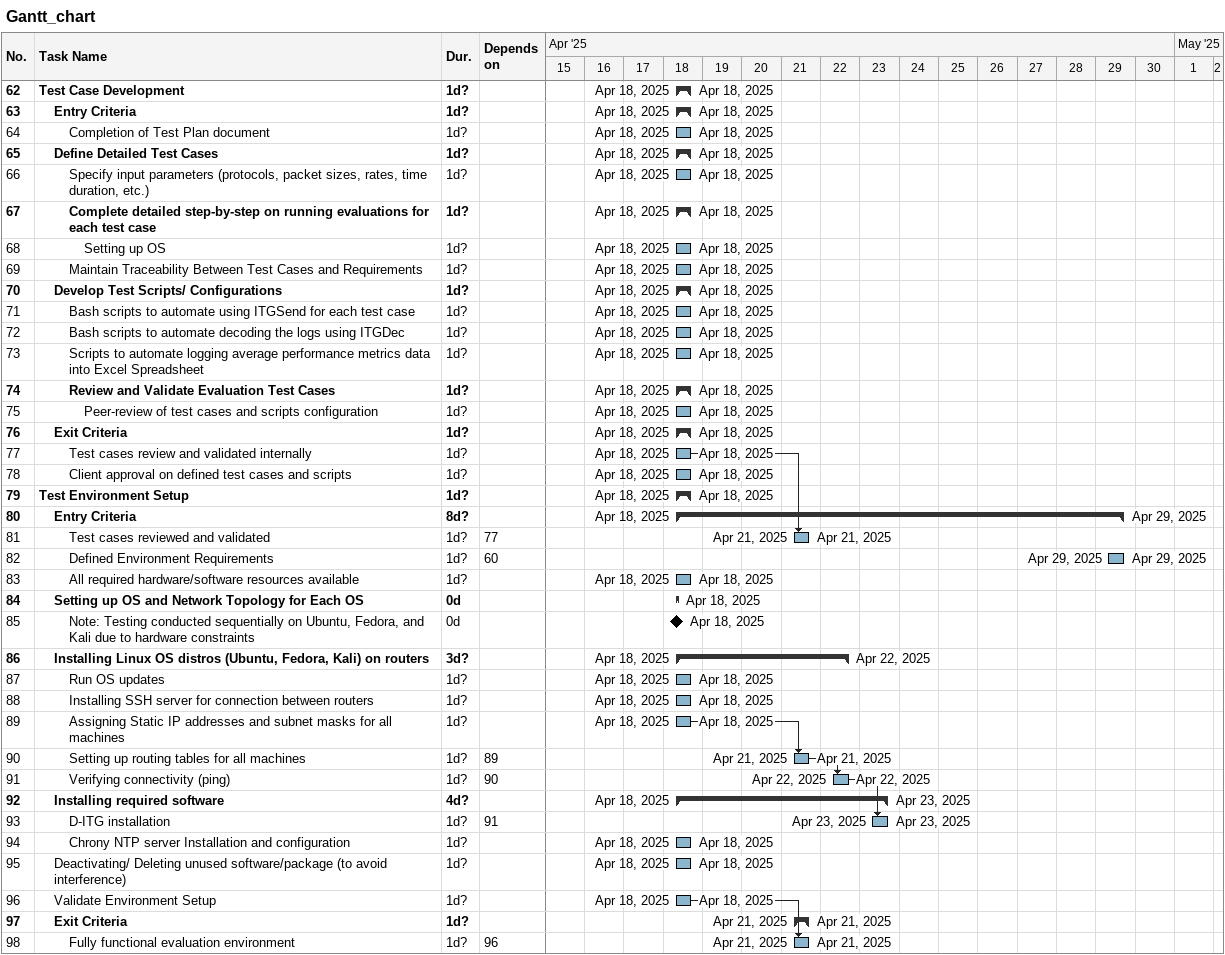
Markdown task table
Gantt_chart

| ID | Level | Task | Duration | Start | Finish | Predecessors |
|---|---|---|---|---|---|---|
| 62 | 1 | **Test Case Development** | 1d? | 2025-04-18 | 2025-04-18 |  |
| 63 | 2 | **Entry Criteria** | 1d? | 2025-04-18 | 2025-04-18 |  |
| 64 | 3 | Completion of Test Plan document | 1d? | 2025-04-18 | 2025-04-18 |  |
| 65 | 2 | **Define Detailed Test Cases** | 1d? | 2025-04-18 | 2025-04-18 |  |
| 66 | 3 | Specify input parameters (protocols, packet sizes, rates, time duration, etc.) | 1d? | 2025-04-18 | 2025-04-18 |  |
| 67 | 3 | **Complete detailed step-by-step on running evaluations for each test case** | 1d? | 2025-04-18 | 2025-04-18 |  |
| 68 | 4 | Setting up OS | 1d? | 2025-04-18 | 2025-04-18 |  |
| 69 | 3 | Maintain Traceability Between Test Cases and Requirements | 1d? | 2025-04-18 | 2025-04-18 |  |
| 70 | 2 | **Develop Test Scripts/ Configurations** | 1d? | 2025-04-18 | 2025-04-18 |  |
| 71 | 3 | Bash scripts to automate using ITGSend for each test case | 1d? | 2025-04-18 | 2025-04-18 |  |
| 72 | 3 | Bash scripts to automate decoding the logs using ITGDec | 1d? | 2025-04-18 | 2025-04-18 |  |
| 73 | 3 | Scripts to automate logging average performance metrics data into Excel Spreadsheet | 1d? | 2025-04-18 | 2025-04-18 |  |
| 74 | 3 | **Review and Validate Evaluation Test Cases** | 1d? | 2025-04-18 | 2025-04-18 |  |
| 75 | 4 | Peer-review of test cases and scripts configuration | 1d? | 2025-04-18 | 2025-04-18 |  |
| 76 | 2 | **Exit Criteria** | 1d? | 2025-04-18 | 2025-04-18 |  |
| 77 | 3 | Test cases review and validated internally | 1d? | 2025-04-18 | 2025-04-18 |  |
| 78 | 3 | Client approval on defined test cases and scripts | 1d? | 2025-04-18 | 2025-04-18 |  |
| 79 | 1 | **Test Environment Setup** | 1d? | 2025-04-18 | 2025-04-18 |  |
| 80 | 2 | **Entry Criteria** | 8d? | 2025-04-18 | 2025-04-29 |  |
| 81 | 3 | Test cases reviewed and validated | 1d? | 2025-04-21 | 2025-04-21 | 77 |
| 82 | 3 | Defined Environment Requirements | 1d? | 2025-04-29 | 2025-04-29 | 60 |
| 83 | 3 | All required hardware/software resources available | 1d? | 2025-04-18 | 2025-04-18 |  |
| 84 | 2 | **Setting up OS and Network Topology for Each OS** | 0d | 2025-04-18 | 2025-04-18 |  |
| 85 | 3 | Note: Testing conducted sequentially on Ubuntu, Fedora, and Kali due to hardware constraints | 0d | 2025-04-18 | 2025-04-18 |  |
| 86 | 2 | **Installing Linux OS distros (Ubuntu, Fedora, Kali) on routers** | 3d? | 2025-04-18 | 2025-04-22 |  |
| 87 | 3 | Run OS updates | 1d? | 2025-04-18 | 2025-04-18 |  |
| 88 | 3 | Installing SSH server for connection between routers | 1d? | 2025-04-18 | 2025-04-18 |  |
| 89 | 3 | Assigning Static IP addresses and subnet masks for all machines | 1d? | 2025-04-18 | 2025-04-18 |  |
| 90 | 3 | Setting up routing tables for all machines | 1d? | 2025-04-21 | 2025-04-21 | 89 |
| 91 | 3 | Verifying connectivity (ping) | 1d? | 2025-04-22 | 2025-04-22 | 90 |
| 92 | 2 | **Installing required software** | 4d? | 2025-04-18 | 2025-04-23 |  |
| 93 | 3 | D-ITG installation | 1d? | 2025-04-23 | 2025-04-23 | 91 |
| 94 | 3 | Chrony NTP server Installation and configuration | 1d? | 2025-04-18 | 2025-04-18 |  |
| 95 | 2 | Deactivating/ Deleting unused software/package (to avoid interference) | 1d? | 2025-04-18 | 2025-04-18 |  |
| 96 | 2 | Validate Environment Setup | 1d? | 2025-04-18 | 2025-04-18 |  |
| 97 | 2 | **Exit Criteria** | 1d? | 2025-04-21 | 2025-04-21 |  |
| 98 | 3 | Fully functional evaluation environment | 1d? | 2025-04-21 | 2025-04-21 | 96 |
